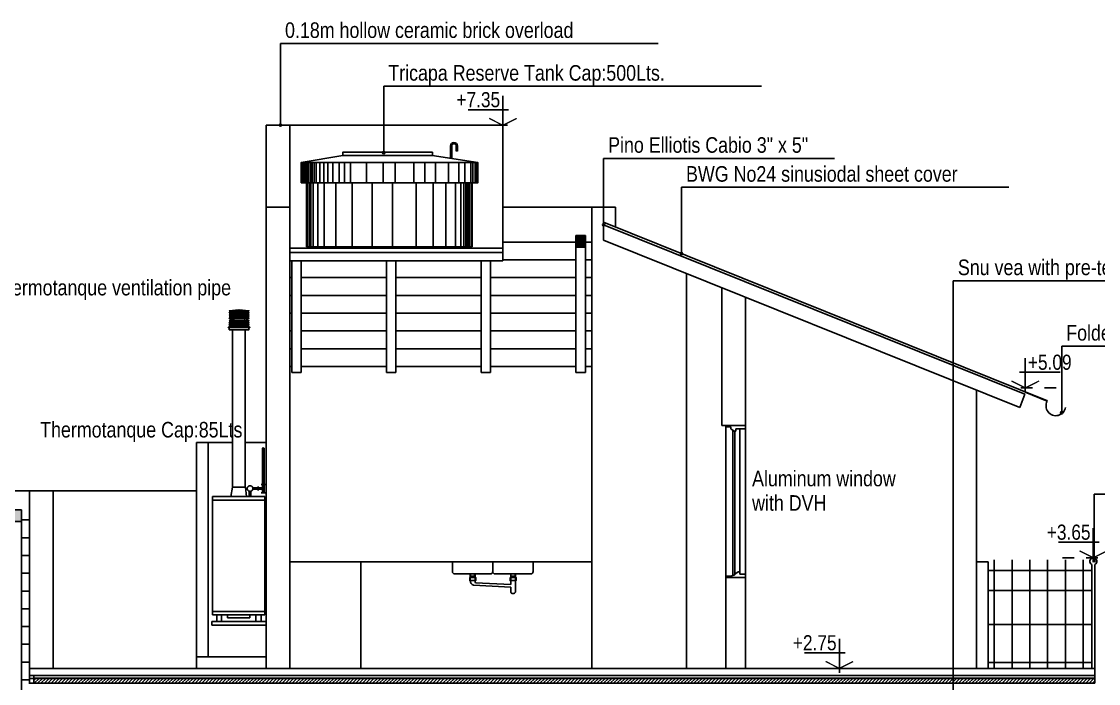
# Model space of a CAD drawing. Header units: millimetres. Extents: x 221 to 543, y -43 to 148.
# Drawn here: x 290.17 to 299.27, y 44.02 to 49.62 of the extents above; entities that cross this region are included whole.
import ezdxf

# ---------------------------------------------------------------- set-up
doc = ezdxf.new("R2010")
doc.units = ezdxf.units.MM
doc.linetypes.add('HIDDEN2', pattern=[4.7625, 3.175, -1.5875])
doc.linetypes.add('HIDDENX2', pattern=[19.05, 12.7, -6.35])
for name, color, linetype in [('10-COTA-PARC-Esc-75', 4, 'Continuous'), ('10-M-A-100', 3, 'Continuous'), ('10-NIVELES EN CORTE', 7, 'Continuous'), ('CALLESNOMBRE', 7, 'Continuous'), ('FINAS', 1, 'Continuous'), ('I-S distribución AC', 10, 'HIDDENX2')]:
    doc.layers.add(name, color=color, linetype=linetype)
doc.styles.add('NARROW', font='ARIALN.TTF')

# ---------------------------------------------------------------- blocks, each defined once
blk = doc.blocks.new('NIVEL-CORTE')
at = {"color": 8}
for p, q in [((0, 0.333), (0, -0.05)), ((-0.064, 0.176), (0.393, 0.176))]:
    blk.add_line(p, q, dxfattribs=at)
at = {"layer": '10-M-A-100', "color": 8, "linetype": 'HIDDEN2', "ltscale": 0.03}
blk.add_line((0.349, 0), (-0.064, 0), dxfattribs=at)
at = {"layer": '10-NIVELES EN CORTE', "const_width": 0.015}
for points in [[(0, 0), (-0.155, 0.078)], [(0, 0), (0.155, 0.078)]]:
    blk.add_lwpolyline(points, dxfattribs=at)
at = {"layer": '10-NIVELES EN CORTE', "style": 'NARROW'}
blk.add_attdef('NIVEL', (0.055, 0.204), '', height=0.17, dxfattribs=at)

msp = doc.modelspace()

# ---------------------------------------------------------------- hatches: boundary and pattern name
h = msp.add_hatch(color=256)
h.paths.add_polyline_path([(292.3692, 48.7364), (292.3604, 48.74), (292.3604, 48.7305, 0.306117)])
h.paths.add_polyline_path([(292.3604, 48.7494), (292.3604, 48.74), (292.3692, 48.7364, 0.095932), (292.3699, 48.74, 0.414214)])
h.paths.add_polyline_path([(292.3604, 48.7494, 0.414214), (292.3509, 48.74, 0.414214), (292.3604, 48.7305), (292.3604, 48.74)])
h = msp.add_hatch(color=256)
h.paths.add_polyline_path([(293.2416, 48.5035), (293.2328, 48.507), (293.2328, 48.4975, 0.306117)])
h.paths.add_polyline_path([(293.2328, 48.5165), (293.2328, 48.507), (293.2416, 48.5035, 0.095932), (293.2423, 48.507, 0.414214)])
h.paths.add_polyline_path([(293.2328, 48.5165, 0.414214), (293.2233, 48.507, 0.414214), (293.2328, 48.4975), (293.2328, 48.507)])
h = msp.add_hatch(color=256)
h.paths.add_polyline_path([(295.0984, 47.8946), (295.0896, 47.8981), (295.0896, 47.8886, 0.306117)])
h.paths.add_polyline_path([(295.0896, 47.9076), (295.0896, 47.8981), (295.0984, 47.8946, 0.095932), (295.0991, 47.8981, 0.414214)])
h.paths.add_polyline_path([(295.0896, 47.9076, 0.414214), (295.0801, 47.8981, 0.414214), (295.0896, 47.8886), (295.0896, 47.8981)])
msp.add_hatch(color=256).paths.add_polyline_path([(294.9357, 47.8089), (294.8557, 47.8089), (294.8557, 47.7089), (294.9357, 47.7089)])
h = msp.add_hatch(color=256)
h.paths.add_polyline_path([(295.7565, 47.6502), (295.7477, 47.6537), (295.7477, 47.6442, 0.306117)])
h.paths.add_polyline_path([(295.7477, 47.6632), (295.7477, 47.6537), (295.7565, 47.6502, 0.095932), (295.7572, 47.6537, 0.414214)])
h.paths.add_polyline_path([(295.7477, 47.6632, 0.414214), (295.7382, 47.6537, 0.414214), (295.7477, 47.6442), (295.7477, 47.6537)])
h = msp.add_hatch(color=256)
h.paths.add_polyline_path([(298.968, 46.3084), (298.9592, 46.3119), (298.9592, 46.3025, 0.306117)])
h.paths.add_polyline_path([(298.9592, 46.3214), (298.9592, 46.3119), (298.968, 46.3084, 0.095932), (298.9687, 46.3119, 0.414214)])
h.paths.add_polyline_path([(298.9592, 46.3214, 0.414214), (298.9497, 46.3119, 0.414214), (298.9592, 46.3025), (298.9592, 46.3119)])
h = msp.add_hatch(color=256)
h.paths.add_polyline_path([(280.5738, 45.4918), (280.5038, 45.4918), (280.5038, 45.3918), (280.5738, 45.3918)])
h.paths.add_polyline_path([(282.9738, 45.4918), (282.9038, 45.4918), (282.9038, 45.3918), (282.9738, 45.3918)])
h.paths.add_polyline_path([(283.7738, 45.4918), (283.7038, 45.4918), (283.7038, 45.3918), (283.7738, 45.3918)])
h.paths.add_polyline_path([(284.5738, 45.4918), (284.5038, 45.4918), (284.5038, 45.3918), (284.5738, 45.3918)])
h.paths.add_polyline_path([(285.3738, 45.4918), (285.3038, 45.4918), (285.3038, 45.3918), (285.3738, 45.3918)])
h.paths.add_polyline_path([(286.1738, 45.4918), (286.1038, 45.4918), (286.1038, 45.3918), (286.1738, 45.3918)])
h.paths.add_polyline_path([(286.9738, 45.4918), (286.9038, 45.4918), (286.9038, 45.3918), (286.9738, 45.3918)])
h.paths.add_polyline_path([(287.7738, 45.4918), (287.7038, 45.4918), (287.7038, 45.3918), (287.7738, 45.3918)])
h.paths.add_polyline_path([(288.5738, 45.4918), (288.5038, 45.4918), (288.5038, 45.3918), (288.5738, 45.3918)])
h.paths.add_polyline_path([(289.3738, 45.4918), (289.3038, 45.4918), (289.3038, 45.3918), (289.3738, 45.3918)])
h.paths.add_polyline_path([(290.1738, 45.4918), (290.1038, 45.4918), (290.1038, 45.3918), (290.1738, 45.3918)])
h = msp.add_hatch(color=256)
h.paths.add_polyline_path([(299.2423, 45.0571), (299.2335, 45.0607), (299.2335, 45.0512, 0.306117)])
h.paths.add_polyline_path([(299.2335, 45.0702), (299.2335, 45.0607), (299.2423, 45.0571, 0.095932), (299.243, 45.0607, 0.414214)])
h.paths.add_polyline_path([(299.2335, 45.0702, 0.414214), (299.224, 45.0607, 0.414214), (299.2335, 45.0512), (299.2335, 45.0607)])

# ---------------------------------------------------------------- linework, layer by layer
for p, q in [((292.3604, 48.74), (292.3604, 49.4296)), ((292.3604, 49.4296), (295.5521, 49.4296)), ((293.2328, 48.507), (293.2328, 49.0687)), ((293.2328, 49.0687), (296.4246, 49.0687)), ((292.2396, 48.7386), (292.4396, 48.7386)), ((292.2396, 48.7386), (292.2396, 48.0468)), ((292.4396, 48.0468), (292.4396, 48.7386)), ((295.0896, 47.8981), (295.0896, 48.4597)), ((295.0896, 48.4597), (297.0417, 48.4597)), ((295.7477, 47.6537), (295.7477, 48.2154)), ((295.7477, 48.2154), (298.5128, 48.2154)), ((294.8557, 47.8089), (294.8557, 46.6521)), ((294.8557, 47.8089), (294.9357, 47.8089)), ((294.9357, 47.8089), (294.9357, 46.6521)), ((292.4396, 47.7009), (294.2396, 47.7009)), ((294.8557, 47.7089), (294.9357, 47.7089)), ((292.4396, 47.6649), (294.2396, 47.6649)), ((292.4396, 47.5927), (294.2396, 47.5927)), ((292.4557, 47.5927), (292.4557, 46.6521)), ((292.5357, 47.5927), (292.5357, 46.6521)), ((293.2557, 47.5927), (293.2557, 46.6521)), ((293.3357, 47.5927), (293.3357, 46.6521)), ((294.0557, 47.5927), (294.0557, 46.6521)), ((294.1357, 47.5927), (294.1357, 46.6521)), ((298.044, 43.9513), (298.044, 47.4263)), ((298.044, 47.4263), (300.8091, 47.4263)), ((298.9592, 46.3119), (298.9592, 46.8736)), ((298.9592, 46.8736), (301.7243, 46.8736)), ((292.5357, 46.6521), (292.4557, 46.6521)), ((293.3357, 46.6521), (293.2557, 46.6521)), ((294.1357, 46.6521), (294.0557, 46.6521)), ((294.9357, 46.6521), (294.8557, 46.6521)), ((296.1214, 46.2021), (296.1214, 46.192)), ((296.1214, 46.192), (296.1639, 46.192)), ((296.1639, 46.1743), (296.1639, 46.192)), ((296.193, 46.1542), (296.1639, 46.1743)), ((296.1817, 44.9371), (296.1817, 46.162)), ((296.2058, 46.1542), (296.193, 46.1542)), ((296.2058, 46.1743), (296.2058, 46.1542)), ((296.2058, 46.1743), (296.2873, 46.1743)), ((296.2399, 44.9688), (296.2399, 46.1743)), ((296.2873, 46.2021), (296.2873, 46.1743)), ((291.6504, 46.0587), (291.6504, 44.1551)), ((291.7504, 46.0587), (291.6504, 46.0587)), ((291.7504, 46.0587), (291.7504, 44.2509)), ((292.2094, 46.0115, 0), (292.2094, 45.6345, 0)), ((291.7864, 45.6035, 0), (291.7864, 44.6035, 0)), ((291.7864, 45.6035, 0), (292.1413, 45.6035, 0)), ((292.2283, 45.6035, 0), (291.8735, 45.6035, 0)), ((292.2283, 45.6035, 0), (292.2283, 44.6035, 0)), ((299.2335, 45.0607), (299.2335, 45.6223)), ((299.2335, 45.6223), (302.4252, 45.6223)), ((290.1038, 45.4918), (290.1738, 45.4918)), ((290.1738, 45.4918), (290.1738, 43.8918)), ((291.7864, 45.5735, 0), (292.1413, 45.5735, 0)), ((292.2283, 45.5735, 0), (291.8735, 45.5735, 0)), ((290.1038, 45.3918), (290.1738, 45.3918)), ((299.2141, 44.1521), (299.2141, 45.029)), ((299.239, 44.1521), (299.239, 45.029)), ((296.1979, 44.9432), (296.1655, 44.931)), ((296.2271, 44.9688), (296.1979, 44.9487)), ((296.1979, 44.9487), (296.1979, 44.9432)), ((296.2399, 44.9688), (296.2271, 44.9688)), ((296.2399, 44.9487), (296.2399, 44.9688)), ((296.2399, 44.9487), (296.2873, 44.9487)), ((296.2873, 44.9209), (296.2873, 44.9487)), ((293.9899, 44.8538), (294.305, 44.8389)), ((294.0075, 44.8756), (294.305, 44.8615)), ((296.1214, 44.9209), (296.1214, 44.931)), ((296.1214, 44.931), (296.1655, 44.931)), ((294.305, 44.8389), (294.305, 44.7964)), ((291.7864, 44.6335, 0), (291.9749, 44.6335, 0)), ((291.7864, 44.6035, 0), (292.1413, 44.6035, 0)), ((291.8219, 44.6035, 0), (291.8219, 44.5485, 0)), ((291.8622, 44.6035, 0), (291.8622, 44.5485, 0)), ((292.0398, 44.6335, 0), (291.8735, 44.6335, 0)), ((292.2283, 44.6035, 0), (291.8735, 44.6035, 0)), ((291.913, 44.5782, 0), (292.0933, 44.5782, 0)), ((291.9134, 44.6035, 0), (291.9134, 44.5782, 0)), ((292.1013, 44.5782, 0), (291.9214, 44.5782, 0)), ((292.2283, 44.6335, 0), (292.0398, 44.6335, 0)), ((292.0479, 44.6335, 0), (292.2283, 44.6335, 0)), ((292.1013, 44.6035, 0), (292.1013, 44.5782, 0)), ((292.1526, 44.6035, 0), (292.1526, 44.5485, 0)), ((292.1986, 44.6035, 0), (292.1986, 44.5485, 0)), ((291.7809, 44.547), (292.2404, 44.547)), ((291.7809, 44.547), (291.7809, 44.517)), ((291.7809, 44.517), (292.2404, 44.517)), ((291.8219, 44.5485, 0), (291.8622, 44.5485, 0)), ((292.1986, 44.5485, 0), (292.1526, 44.5485, 0)), ((291.6504, 44.2509), (292.2404, 44.2509)), ((299.239, 44.1521), (290.2396, 44.1521)), ((290.2396, 44.0925), (290.2396, 44.1521)), ((299.239, 44.0262), (299.239, 44.1521)), ((290.2396, 44.0925), (290.2396, 44.0222))]:
    msp.add_line(p, q)
at = {"color": 252}
for p, q in [((292.4396, 48.7386), (294.2396, 48.7386)), ((294.2396, 48.7386), (294.2396, 47.5927)), ((292.5398, 48.4276), (292.5398, 48.2541)), ((292.5495, 48.4276), (292.5495, 48.2541)), ((292.5568, 48.4276), (292.5568, 48.2541)), ((292.5689, 48.4276), (292.5689, 48.2541)), ((292.5774, 48.4276), (292.5774, 48.2541)), ((292.5871, 48.4276), (292.5871, 48.2541)), ((292.598, 48.4276), (292.598, 48.2541)), ((292.615, 48.4276), (292.615, 48.2541)), ((292.6272, 48.4276), (292.6272, 48.2541)), ((292.6442, 48.4276), (292.6442, 48.2541)), ((292.6624, 48.4276), (292.6624, 48.2541)), ((292.6939, 48.4276), (292.6939, 48.2541)), ((292.7279, 48.4276), (292.7279, 48.2541)), ((292.7607, 48.4276), (292.7607, 48.2541)), ((292.8019, 48.4276), (292.8019, 48.2541)), ((292.8577, 48.4276), (292.8577, 48.2541)), ((292.9026, 48.4276), (292.9026, 48.2541)), ((292.9512, 48.4276), (292.9512, 48.2541)), ((293.0871, 48.4276), (293.0871, 48.2541)), ((293.2271, 48.4276), (293.2271, 48.2541)), ((293.3303, 48.4276), (293.3303, 48.2541)), ((293.4868, 48.4276), (293.4868, 48.2541)), ((293.5802, 48.4276), (293.5802, 48.2541)), ((293.6688, 48.4276), (293.6688, 48.2541)), ((293.7807, 48.4276), (293.7807, 48.2541)), ((293.8668, 48.4276), (293.8668, 48.2541)), ((293.9178, 48.4276), (293.9178, 48.2541)), ((293.9676, 48.4276), (293.9676, 48.2541)), ((293.9846, 48.4276), (293.9846, 48.2541)), ((294.0052, 48.4276), (294.0052, 48.2541)), ((294.0149, 48.4276), (294.0149, 48.2541)), ((294.0234, 48.4264), (294.0234, 48.2541)), ((292.5853, 48.2541), (292.5853, 47.7119)), ((292.6021, 48.2541), (292.6021, 47.7119)), ((292.6165, 48.2541), (292.6165, 47.7119)), ((292.6381, 48.2541), (292.6381, 47.7119)), ((292.6765, 48.2541), (292.6765, 47.7119)), ((292.7293, 48.2541), (292.7293, 47.7119)), ((292.8276, 48.2541), (292.8276, 47.7119)), ((292.9668, 48.2541), (292.9668, 47.7119)), ((293.1348, 48.2541), (293.1348, 47.7119)), ((293.3075, 48.2541), (293.3075, 47.7119)), ((293.5067, 48.2541), (293.5067, 47.7119)), ((293.6507, 48.2541), (293.6507, 47.7119)), ((293.7586, 48.2541), (293.7586, 47.7119)), ((293.8402, 48.2541), (293.8402, 47.7119)), ((293.8829, 48.2541), (293.8829, 47.7119)), ((293.9099, 48.2541), (293.9099, 47.7119)), ((293.9251, 48.2541), (293.9251, 47.7119)), ((293.9347, 48.2541), (293.9347, 47.7119)), ((293.941, 48.2541), (293.941, 47.7119)), ((293.9538, 48.2541), (293.9538, 47.7119)), ((293.971, 48.2541), (293.971, 47.7119)), ((296.1979, 46.1542), (296.1979, 44.9487)), ((290.1738, 45.4055), (290.2396, 45.4055)), ((290.1738, 45.2555), (290.2396, 45.2555)), ((290.1738, 45.1055), (290.2396, 45.1055)), ((290.1738, 44.9555), (290.2396, 44.9555)), ((290.1738, 44.8055), (290.2396, 44.8055)), ((290.1738, 44.6555), (290.2396, 44.6555)), ((290.1738, 44.5055), (290.2396, 44.5055)), ((290.1738, 44.3555), (290.2396, 44.3555)), ((290.1738, 44.2055), (290.2396, 44.2055)), ((290.1738, 44.0555), (290.2396, 44.0555))]:
    msp.add_line(p, q, dxfattribs=at)
at = {"color": 4}
for p, q in [((292.2396, 48.0468), (292.2396, 44.1521)), ((292.2396, 48.0468), (292.4396, 48.0468)), ((292.2396, 48.0468), (292.4396, 48.0468)), ((292.4396, 48.0468), (292.4396, 44.1521)), ((294.9896, 48.0468), (294.9896, 44.1521)), ((294.9896, 48.0468), (295.1896, 48.0468)), ((295.1896, 48.0468), (295.1896, 47.8794)), ((295.7896, 47.4871), (295.7896, 44.1521)), ((296.0873, 47.3673), (296.0873, 46.2021)), ((296.2873, 47.2868), (296.2873, 46.2021)), ((298.2396, 46.5012), (298.2396, 44.1521)), ((296.2873, 46.2021), (296.0873, 46.2021)), ((290.2396, 44.1521), (290.2396, 45.6521)), ((290.4396, 45.6521), (290.2396, 45.6521)), ((290.4396, 44.1521), (290.4396, 45.6521)), ((296.1214, 44.9209), (296.2873, 44.9209)), ((296.1214, 44.9209), (296.1214, 44.1521)), ((296.2873, 44.9209), (296.2873, 44.1521))]:
    msp.add_line(p, q, dxfattribs=at)
at = {"color": 253}
for p, q in [((294.9896, 48.0468), (294.2396, 48.0468)), ((291.9551, 46.0587), (291.7504, 46.0587)), ((292.2404, 46.0587), (292.0635, 46.0587)), ((290.2396, 45.6521), (282.2896, 45.6521)), ((298.3382, 45.0529), (298.2396, 45.0529)), ((298.3382, 45.0529), (298.3382, 44.1521)), ((298.3904, 44.1521), (298.3904, 45.0691)), ((298.5404, 44.1521), (298.5404, 45.0691)), ((298.6904, 44.1521), (298.6904, 45.0691)), ((298.8404, 44.1521), (298.8404, 45.0691)), ((298.9904, 44.1521), (298.9904, 45.0691)), ((299.1404, 44.1521), (299.1404, 45.0691))]:
    msp.add_line(p, q, dxfattribs=at)
at = {"color": 1}
msp.add_line((298.8396, 46.4107), (295.0896, 47.9197), dxfattribs=at)
at = {"color": 2}
for p, q in [((298.647, 46.4667), (295.0896, 47.8981)), ((295.0896, 47.8981), (295.0896, 47.7687)), ((298.605, 46.3542), (295.0896, 47.7687)), ((298.647, 46.4667), (298.605, 46.3542)), ((298.8374, 46.4099), (298.6522, 46.4837))]:
    msp.add_line(p, q, dxfattribs=at)
at = {"color": 251}
for p, q in [((294.8557, 47.7521), (294.2396, 47.7521)), ((294.9896, 47.7521), (294.9357, 47.7521)), ((294.8557, 47.6021), (294.2396, 47.6021)), ((294.9896, 47.6021), (294.9357, 47.6021)), ((292.4557, 47.4521), (292.4396, 47.4521)), ((293.2557, 47.4521), (292.5357, 47.4521)), ((294.0557, 47.4521), (293.3357, 47.4521)), ((294.8557, 47.4521), (294.1357, 47.4521)), ((294.9896, 47.4521), (294.9357, 47.4521)), ((292.4557, 47.3021), (292.4396, 47.3021)), ((293.2557, 47.3021), (292.5357, 47.3021)), ((294.0557, 47.3021), (293.3357, 47.3021)), ((294.8557, 47.3021), (294.1357, 47.3021)), ((294.9896, 47.3021), (294.9357, 47.3021)), ((292.4557, 47.1521), (292.4396, 47.1521)), ((293.2557, 47.1521), (292.5357, 47.1521)), ((294.0557, 47.1521), (293.3357, 47.1521)), ((294.8557, 47.1521), (294.1357, 47.1521)), ((294.9896, 47.1521), (294.9357, 47.1521)), ((292.4557, 47.0021), (292.4396, 47.0021)), ((293.2557, 47.0021), (292.5357, 47.0021)), ((294.0557, 47.0021), (293.3357, 47.0021)), ((294.8557, 47.0021), (294.1357, 47.0021)), ((294.9896, 47.0021), (294.9357, 47.0021)), ((292.4557, 46.8521), (292.4396, 46.8521)), ((293.2557, 46.8521), (292.5357, 46.8521)), ((294.0557, 46.8521), (293.3357, 46.8521)), ((294.8557, 46.8521), (294.1357, 46.8521)), ((294.9896, 46.8521), (294.9357, 46.8521)), ((292.4557, 46.7021), (292.4396, 46.7021)), ((293.2557, 46.7021), (292.5357, 46.7021)), ((294.0557, 46.7021), (293.3357, 46.7021)), ((294.8557, 46.7021), (294.1357, 46.7021)), ((294.9896, 46.7021), (294.9357, 46.7021)), ((290.4396, 45.6521), (291.6504, 45.6521)), ((298.3382, 44.9784), (299.2141, 44.9784)), ((298.3382, 44.8109), (299.2141, 44.8109)), ((298.3382, 44.5237), (299.2141, 44.5237)), ((298.3382, 44.2006), (299.2141, 44.2006))]:
    msp.add_line(p, q, dxfattribs=at)
at = {"color": 250}
for p, q in [((296.1214, 44.931), (296.1214, 46.192)), ((296.2873, 46.1743), (296.2873, 44.9487)), ((299.239, 44.0697), (290.2773, 44.0697))]:
    msp.add_line(p, q, dxfattribs=at)
at = {"color": 3}
for p, q in [((294.9896, 45.0521), (292.4396, 45.0521)), ((293.0396, 45.0521), (293.0396, 44.1521))]:
    msp.add_line(p, q, dxfattribs=at)
at = {"color": 0}
for p, q in [((293.8132, 45.0523), (293.8132, 44.9705)), ((293.8132, 45.0523), (294.1542, 45.0523)), ((294.1542, 45.0523), (294.1542, 44.9705)), ((294.1542, 45.0523), (294.4951, 45.0523)), ((294.1542, 45.0523), (294.1542, 44.9705)), ((294.4951, 45.0523), (294.4951, 44.9705)), ((293.8336, 44.95), (294.1337, 44.95)), ((293.9666, 44.9295), (293.9666, 44.95)), ((294.0007, 44.9295), (294.0007, 44.95)), ((294.1746, 44.95), (294.4747, 44.95)), ((294.3076, 44.9295), (294.3076, 44.95)), ((294.3417, 44.9295), (294.3417, 44.95)), ((294.345, 44.95), (294.345, 44.796)), ((293.9666, 44.9295), (294.0007, 44.9295)), ((294.3076, 44.9295), (294.3417, 44.9295))]:
    msp.add_line(p, q, dxfattribs=at)
at = {"ltscale": 0.06}
for p, q in [((290.2773, 44.0507, 0.0047), (290.2938, 44.0672, 0.0047)), ((290.281, 44.0262, 0.0047), (290.3221, 44.0672, 0.0047)), ((290.3093, 44.0262, 0.0047), (290.3504, 44.0672, 0.0047)), ((290.3376, 44.0262, 0.0047), (290.3787, 44.0672, 0.0047)), ((290.3659, 44.0262, 0.0047), (290.4069, 44.0672, 0.0047)), ((290.3942, 44.0262, 0.0047), (290.4352, 44.0672, 0.0047)), ((290.4225, 44.0262, 0.0047), (290.4635, 44.0672, 0.0047)), ((290.4508, 44.0262, 0.0047), (290.4918, 44.0672, 0.0047)), ((290.479, 44.0262, 0.0047), (290.5201, 44.0672, 0.0047)), ((290.5073, 44.0262, 0.0047), (290.5484, 44.0672, 0.0047)), ((290.5356, 44.0262, 0.0047), (290.5766, 44.0672, 0.0047)), ((290.5639, 44.0262, 0.0047), (290.6049, 44.0672, 0.0047)), ((290.5922, 44.0262, 0.0047), (290.6332, 44.0672, 0.0047)), ((290.6205, 44.0262, 0.0047), (290.6615, 44.0672, 0.0047)), ((290.6487, 44.0262, 0.0047), (290.6898, 44.0672, 0.0047)), ((290.677, 44.0262, 0.0047), (290.7181, 44.0672, 0.0047)), ((290.7053, 44.0262, 0.0047), (290.7463, 44.0672, 0.0047)), ((290.7336, 44.0262, 0.0047), (290.7746, 44.0672, 0.0047)), ((290.7619, 44.0262, 0.0047), (290.8029, 44.0672, 0.0047)), ((290.7902, 44.0262, 0.0047), (290.8312, 44.0672, 0.0047)), ((290.8184, 44.0262, 0.0047), (290.8595, 44.0672, 0.0047)), ((290.8467, 44.0262, 0.0047), (290.8878, 44.0672, 0.0047)), ((290.875, 44.0262, 0.0047), (290.9161, 44.0672, 0.0047)), ((290.9033, 44.0262, 0.0047), (290.9443, 44.0672, 0.0047)), ((290.9316, 44.0262, 0.0047), (290.9726, 44.0672, 0.0047)), ((290.9599, 44.0262, 0.0047), (291.0009, 44.0672, 0.0047)), ((290.9882, 44.0262, 0.0047), (291.0292, 44.0672, 0.0047)), ((291.0164, 44.0262, 0.0047), (291.0575, 44.0672, 0.0047)), ((291.0447, 44.0262, 0.0047), (291.0858, 44.0672, 0.0047)), ((291.073, 44.0262, 0.0047), (291.114, 44.0672, 0.0047)), ((291.1013, 44.0262, 0.0047), (291.1423, 44.0672, 0.0047)), ((291.1296, 44.0262, 0.0047), (291.1706, 44.0672, 0.0047)), ((291.1579, 44.0262, 0.0047), (291.1989, 44.0672, 0.0047)), ((291.1861, 44.0262, 0.0047), (291.2272, 44.0672, 0.0047)), ((291.2144, 44.0262, 0.0047), (291.2555, 44.0672, 0.0047)), ((291.2427, 44.0262, 0.0047), (291.2837, 44.0672, 0.0047)), ((291.271, 44.0262, 0.0047), (291.312, 44.0672, 0.0047)), ((291.2993, 44.0262, 0.0047), (291.3403, 44.0672, 0.0047)), ((291.3276, 44.0262, 0.0047), (291.3686, 44.0672, 0.0047)), ((291.3559, 44.0262, 0.0047), (291.3969, 44.0672, 0.0047)), ((291.3841, 44.0262, 0.0047), (291.4252, 44.0672, 0.0047)), ((291.4124, 44.0262, 0.0047), (291.4535, 44.0672, 0.0047)), ((291.4407, 44.0262, 0.0047), (291.4817, 44.0672, 0.0047)), ((291.469, 44.0262, 0.0047), (291.51, 44.0672, 0.0047)), ((291.4973, 44.0262, 0.0047), (291.5383, 44.0672, 0.0047)), ((291.5256, 44.0262, 0.0047), (291.5666, 44.0672, 0.0047)), ((291.5538, 44.0262, 0.0047), (291.5949, 44.0672, 0.0047)), ((291.5821, 44.0262, 0.0047), (291.6232, 44.0672, 0.0047)), ((291.6104, 44.0262, 0.0047), (291.6514, 44.0672, 0.0047)), ((291.6387, 44.0262, 0.0047), (291.6797, 44.0672, 0.0047)), ((291.667, 44.0262, 0.0047), (291.708, 44.0672, 0.0047)), ((291.6953, 44.0262, 0.0047), (291.7363, 44.0672, 0.0047)), ((291.7235, 44.0262, 0.0047), (291.7646, 44.0672, 0.0047)), ((291.7518, 44.0262, 0.0047), (291.7929, 44.0672, 0.0047)), ((291.7801, 44.0262, 0.0047), (291.8211, 44.0672, 0.0047)), ((291.8084, 44.0262, 0.0047), (291.8494, 44.0672, 0.0047)), ((291.8367, 44.0262, 0.0047), (291.8777, 44.0672, 0.0047)), ((291.865, 44.0262, 0.0047), (291.906, 44.0672, 0.0047)), ((291.8933, 44.0262, 0.0047), (291.9343, 44.0672, 0.0047)), ((291.9215, 44.0262, 0.0047), (291.9626, 44.0672, 0.0047)), ((291.9498, 44.0262, 0.0047), (291.9909, 44.0672, 0.0047)), ((291.9781, 44.0262, 0.0047), (292.0191, 44.0672, 0.0047)), ((292.0064, 44.0262, 0.0047), (292.0474, 44.0672, 0.0047)), ((292.0347, 44.0262, 0.0047), (292.0757, 44.0672, 0.0047)), ((292.063, 44.0262, 0.0047), (292.104, 44.0672, 0.0047)), ((292.0912, 44.0262, 0.0047), (292.1323, 44.0672, 0.0047)), ((292.1195, 44.0262, 0.0047), (292.1606, 44.0672, 0.0047)), ((292.1478, 44.0262, 0.0047), (292.1888, 44.0672, 0.0047)), ((292.1761, 44.0262, 0.0047), (292.2171, 44.0672, 0.0047)), ((292.2044, 44.0262, 0.0047), (292.2454, 44.0672, 0.0047)), ((292.2327, 44.0262, 0.0047), (292.2737, 44.0672, 0.0047)), ((292.2609, 44.0262, 0.0047), (292.302, 44.0672, 0.0047)), ((292.2892, 44.0262, 0.0047), (292.3303, 44.0672, 0.0047)), ((292.3175, 44.0262, 0.0047), (292.3586, 44.0672, 0.0047)), ((292.3458, 44.0262, 0.0047), (292.3868, 44.0672, 0.0047)), ((292.3741, 44.0262, 0.0047), (292.4151, 44.0672, 0.0047)), ((292.4024, 44.0262, 0.0047), (292.4434, 44.0672, 0.0047)), ((292.4307, 44.0262, 0.0047), (292.4717, 44.0672, 0.0047)), ((292.4589, 44.0262, 0.0047), (292.5, 44.0672, 0.0047)), ((292.4872, 44.0262, 0.0047), (292.5283, 44.0672, 0.0047)), ((292.5155, 44.0262, 0.0047), (292.5565, 44.0672, 0.0047)), ((292.5438, 44.0262, 0.0047), (292.5848, 44.0672, 0.0047)), ((292.5721, 44.0262, 0.0047), (292.6131, 44.0672, 0.0047)), ((292.6004, 44.0262, 0.0047), (292.6414, 44.0672, 0.0047)), ((292.6286, 44.0262, 0.0047), (292.6697, 44.0672, 0.0047)), ((292.6569, 44.0262, 0.0047), (292.698, 44.0672, 0.0047)), ((292.6852, 44.0262, 0.0047), (292.7262, 44.0672, 0.0047)), ((292.7135, 44.0262, 0.0047), (292.7545, 44.0672, 0.0047)), ((292.7418, 44.0262, 0.0047), (292.7828, 44.0672, 0.0047)), ((292.7701, 44.0262, 0.0047), (292.8111, 44.0672, 0.0047)), ((292.7983, 44.0262, 0.0047), (292.8394, 44.0672, 0.0047)), ((292.8266, 44.0262, 0.0047), (292.8677, 44.0672, 0.0047)), ((292.8549, 44.0262, 0.0047), (292.896, 44.0672, 0.0047)), ((292.8832, 44.0262, 0.0047), (292.9242, 44.0672, 0.0047)), ((292.9115, 44.0262, 0.0047), (292.9525, 44.0672, 0.0047)), ((292.9398, 44.0262, 0.0047), (292.9808, 44.0672, 0.0047)), ((292.9681, 44.0262, 0.0047), (293.0091, 44.0672, 0.0047)), ((292.9963, 44.0262, 0.0047), (293.0374, 44.0672, 0.0047)), ((293.0246, 44.0262, 0.0047), (293.0657, 44.0672, 0.0047)), ((293.0529, 44.0262, 0.0047), (293.0939, 44.0672, 0.0047)), ((293.0812, 44.0262, 0.0047), (293.1222, 44.0672, 0.0047)), ((293.1095, 44.0262, 0.0047), (293.1505, 44.0672, 0.0047)), ((293.1378, 44.0262, 0.0047), (293.1788, 44.0672, 0.0047)), ((293.166, 44.0262, 0.0047), (293.2071, 44.0672, 0.0047)), ((293.1943, 44.0262, 0.0047), (293.2354, 44.0672, 0.0047)), ((293.2226, 44.0262, 0.0047), (293.2636, 44.0672, 0.0047)), ((293.2509, 44.0262, 0.0047), (293.2919, 44.0672, 0.0047)), ((293.2792, 44.0262, 0.0047), (293.3202, 44.0672, 0.0047)), ((293.3075, 44.0262, 0.0047), (293.3485, 44.0672, 0.0047)), ((293.3357, 44.0262, 0.0047), (293.3768, 44.0672, 0.0047)), ((293.364, 44.0262, 0.0047), (293.4051, 44.0672, 0.0047)), ((293.3923, 44.0262, 0.0047), (293.4334, 44.0672, 0.0047)), ((293.4206, 44.0262, 0.0047), (293.4616, 44.0672, 0.0047)), ((293.4489, 44.0262, 0.0047), (293.4899, 44.0672, 0.0047)), ((293.4772, 44.0262, 0.0047), (293.5182, 44.0672, 0.0047)), ((293.5055, 44.0262, 0.0047), (293.5465, 44.0672, 0.0047)), ((293.5337, 44.0262, 0.0047), (293.5748, 44.0672, 0.0047)), ((293.562, 44.0262, 0.0047), (293.6031, 44.0672, 0.0047)), ((293.5903, 44.0262, 0.0047), (293.6313, 44.0672, 0.0047)), ((293.6186, 44.0262, 0.0047), (293.6596, 44.0672, 0.0047)), ((293.6469, 44.0262, 0.0047), (293.6879, 44.0672, 0.0047)), ((293.6752, 44.0262, 0.0047), (293.7162, 44.0672, 0.0047)), ((293.7034, 44.0262, 0.0047), (293.7445, 44.0672, 0.0047)), ((293.7317, 44.0262, 0.0047), (293.7728, 44.0672, 0.0047)), ((293.76, 44.0262, 0.0047), (293.801, 44.0672, 0.0047)), ((293.7883, 44.0262, 0.0047), (293.8293, 44.0672, 0.0047)), ((293.8166, 44.0262, 0.0047), (293.8576, 44.0672, 0.0047)), ((293.8449, 44.0262, 0.0047), (293.8859, 44.0672, 0.0047)), ((293.8732, 44.0262, 0.0047), (293.9142, 44.0672, 0.0047)), ((293.9014, 44.0262, 0.0047), (293.9425, 44.0672, 0.0047)), ((293.9297, 44.0262, 0.0047), (293.9708, 44.0672, 0.0047)), ((293.958, 44.0262, 0.0047), (293.999, 44.0672, 0.0047)), ((293.9863, 44.0262, 0.0047), (294.0273, 44.0672, 0.0047)), ((294.0146, 44.0262, 0.0047), (294.0556, 44.0672, 0.0047)), ((294.0429, 44.0262, 0.0047), (294.0839, 44.0672, 0.0047)), ((294.0711, 44.0262, 0.0047), (294.1122, 44.0672, 0.0047)), ((294.0994, 44.0262, 0.0047), (294.1405, 44.0672, 0.0047)), ((294.1277, 44.0262, 0.0047), (294.1687, 44.0672, 0.0047)), ((294.156, 44.0262, 0.0047), (294.197, 44.0672, 0.0047)), ((294.1843, 44.0262, 0.0047), (294.2253, 44.0672, 0.0047)), ((294.2126, 44.0262, 0.0047), (294.2536, 44.0672, 0.0047)), ((294.2408, 44.0262, 0.0047), (294.2819, 44.0672, 0.0047)), ((294.2691, 44.0262, 0.0047), (294.3102, 44.0672, 0.0047)), ((294.2974, 44.0262, 0.0047), (294.3384, 44.0672, 0.0047)), ((294.3257, 44.0262, 0.0047), (294.3667, 44.0672, 0.0047)), ((294.354, 44.0262, 0.0047), (294.395, 44.0672, 0.0047)), ((294.3823, 44.0262, 0.0047), (294.4233, 44.0672, 0.0047)), ((294.4106, 44.0262, 0.0047), (294.4516, 44.0672, 0.0047)), ((294.4388, 44.0262, 0.0047), (294.4799, 44.0672, 0.0047)), ((294.4671, 44.0262, 0.0047), (294.5082, 44.0672, 0.0047)), ((294.4954, 44.0262, 0.0047), (294.5364, 44.0672, 0.0047)), ((294.5237, 44.0262, 0.0047), (294.5647, 44.0672, 0.0047)), ((294.552, 44.0262, 0.0047), (294.593, 44.0672, 0.0047)), ((294.5803, 44.0262, 0.0047), (294.6213, 44.0672, 0.0047)), ((294.6085, 44.0262, 0.0047), (294.6496, 44.0672, 0.0047)), ((294.6368, 44.0262, 0.0047), (294.6779, 44.0672, 0.0047)), ((294.6651, 44.0262, 0.0047), (294.7061, 44.0672, 0.0047)), ((294.6934, 44.0262, 0.0047), (294.7344, 44.0672, 0.0047)), ((294.7217, 44.0262, 0.0047), (294.7627, 44.0672, 0.0047)), ((294.75, 44.0262, 0.0047), (294.791, 44.0672, 0.0047)), ((294.7782, 44.0262, 0.0047), (294.8193, 44.0672, 0.0047)), ((294.8065, 44.0262, 0.0047), (294.8476, 44.0672, 0.0047)), ((294.8348, 44.0262, 0.0047), (294.8759, 44.0672, 0.0047)), ((294.8631, 44.0262, 0.0047), (294.9041, 44.0672, 0.0047)), ((294.8914, 44.0262, 0.0047), (294.9324, 44.0672, 0.0047)), ((294.9197, 44.0262, 0.0047), (294.9607, 44.0672, 0.0047)), ((294.948, 44.0262, 0.0047), (294.989, 44.0672, 0.0047)), ((294.9762, 44.0262, 0.0047), (295.0173, 44.0672, 0.0047)), ((295.0045, 44.0262, 0.0047), (295.0456, 44.0672, 0.0047)), ((295.0328, 44.0262, 0.0047), (295.0738, 44.0672, 0.0047)), ((295.0611, 44.0262, 0.0047), (295.1021, 44.0672, 0.0047)), ((295.0894, 44.0262, 0.0047), (295.1304, 44.0672, 0.0047)), ((295.1177, 44.0262, 0.0047), (295.1587, 44.0672, 0.0047)), ((295.1459, 44.0262, 0.0047), (295.187, 44.0672, 0.0047)), ((295.1742, 44.0262, 0.0047), (295.2153, 44.0672, 0.0047)), ((295.2025, 44.0262, 0.0047), (295.2435, 44.0672, 0.0047)), ((295.2308, 44.0262, 0.0047), (295.2718, 44.0672, 0.0047)), ((295.2591, 44.0262, 0.0047), (295.3001, 44.0672, 0.0047)), ((295.2874, 44.0262, 0.0047), (295.3284, 44.0672, 0.0047)), ((295.3156, 44.0262, 0.0047), (295.3567, 44.0672, 0.0047)), ((295.3439, 44.0262, 0.0047), (295.385, 44.0672, 0.0047)), ((295.3722, 44.0262, 0.0047), (295.4133, 44.0672, 0.0047)), ((295.4005, 44.0262, 0.0047), (295.4415, 44.0672, 0.0047)), ((295.4288, 44.0262, 0.0047), (295.4698, 44.0672, 0.0047)), ((295.4571, 44.0262, 0.0047), (295.4981, 44.0672, 0.0047)), ((295.4854, 44.0262, 0.0047), (295.5264, 44.0672, 0.0047)), ((295.5136, 44.0262, 0.0047), (295.5547, 44.0672, 0.0047)), ((295.5419, 44.0262, 0.0047), (295.583, 44.0672, 0.0047)), ((295.5702, 44.0262, 0.0047), (295.6112, 44.0672, 0.0047)), ((295.5985, 44.0262, 0.0047), (295.6395, 44.0672, 0.0047)), ((295.6268, 44.0262, 0.0047), (295.6678, 44.0672, 0.0047)), ((295.6551, 44.0262, 0.0047), (295.6961, 44.0672, 0.0047)), ((295.6833, 44.0262, 0.0047), (295.7244, 44.0672, 0.0047)), ((295.7116, 44.0262, 0.0047), (295.7527, 44.0672, 0.0047)), ((295.7399, 44.0262, 0.0047), (295.7809, 44.0672, 0.0047)), ((295.7682, 44.0262, 0.0047), (295.8092, 44.0672, 0.0047)), ((295.7965, 44.0262, 0.0047), (295.8375, 44.0672, 0.0047)), ((295.8248, 44.0262, 0.0047), (295.8658, 44.0672, 0.0047)), ((295.853, 44.0262, 0.0047), (295.8941, 44.0672, 0.0047)), ((295.8813, 44.0262, 0.0047), (295.9224, 44.0672, 0.0047)), ((295.9096, 44.0262, 0.0047), (295.9507, 44.0672, 0.0047)), ((295.9379, 44.0262, 0.0047), (295.9789, 44.0672, 0.0047)), ((295.9662, 44.0262, 0.0047), (296.0072, 44.0672, 0.0047)), ((295.9945, 44.0262, 0.0047), (296.0355, 44.0672, 0.0047)), ((296.0228, 44.0262, 0.0047), (296.0638, 44.0672, 0.0047)), ((296.051, 44.0262, 0.0047), (296.0921, 44.0672, 0.0047)), ((296.0793, 44.0262, 0.0047), (296.1204, 44.0672, 0.0047)), ((296.1076, 44.0262, 0.0047), (296.1486, 44.0672, 0.0047)), ((296.1359, 44.0262, 0.0047), (296.1769, 44.0672, 0.0047)), ((296.1642, 44.0262, 0.0047), (296.2052, 44.0672, 0.0047)), ((296.1925, 44.0262, 0.0047), (296.2335, 44.0672, 0.0047)), ((296.2207, 44.0262, 0.0047), (296.2618, 44.0672, 0.0047)), ((296.249, 44.0262, 0.0047), (296.2901, 44.0672, 0.0047)), ((296.2773, 44.0262, 0.0047), (296.3183, 44.0672, 0.0047)), ((296.3056, 44.0262, 0.0047), (296.3466, 44.0672, 0.0047)), ((296.3339, 44.0262, 0.0047), (296.3749, 44.0672, 0.0047)), ((296.3622, 44.0262, 0.0047), (296.4032, 44.0672, 0.0047)), ((296.3905, 44.0262, 0.0047), (296.4315, 44.0672, 0.0047)), ((296.4187, 44.0262, 0.0047), (296.4598, 44.0672, 0.0047)), ((296.447, 44.0262, 0.0047), (296.4881, 44.0672, 0.0047)), ((296.4753, 44.0262, 0.0047), (296.5163, 44.0672, 0.0047)), ((296.5036, 44.0262, 0.0047), (296.5446, 44.0672, 0.0047)), ((296.5319, 44.0262, 0.0047), (296.5729, 44.0672, 0.0047)), ((296.5602, 44.0262, 0.0047), (296.6012, 44.0672, 0.0047)), ((296.5884, 44.0262, 0.0047), (296.6295, 44.0672, 0.0047)), ((296.6167, 44.0262, 0.0047), (296.6578, 44.0672, 0.0047)), ((296.645, 44.0262, 0.0047), (296.686, 44.0672, 0.0047)), ((296.6733, 44.0262, 0.0047), (296.7143, 44.0672, 0.0047)), ((296.7016, 44.0262, 0.0047), (296.7426, 44.0672, 0.0047)), ((296.7299, 44.0262, 0.0047), (296.7709, 44.0672, 0.0047)), ((296.7581, 44.0262, 0.0047), (296.7992, 44.0672, 0.0047)), ((296.7864, 44.0262, 0.0047), (296.8275, 44.0672, 0.0047)), ((296.8147, 44.0262, 0.0047), (296.8557, 44.0672, 0.0047)), ((296.843, 44.0262, 0.0047), (296.884, 44.0672, 0.0047)), ((296.8713, 44.0262, 0.0047), (296.9123, 44.0672, 0.0047)), ((296.8996, 44.0262, 0.0047), (296.9406, 44.0672, 0.0047)), ((296.9279, 44.0262, 0.0047), (296.9689, 44.0672, 0.0047)), ((296.9561, 44.0262, 0.0047), (296.9972, 44.0672, 0.0047)), ((296.9844, 44.0262, 0.0047), (297.0255, 44.0672, 0.0047)), ((297.0127, 44.0262, 0.0047), (297.0537, 44.0672, 0.0047)), ((297.041, 44.0262, 0.0047), (297.082, 44.0672, 0.0047)), ((297.0693, 44.0262, 0.0047), (297.1103, 44.0672, 0.0047)), ((297.0976, 44.0262, 0.0047), (297.1386, 44.0672, 0.0047)), ((297.1258, 44.0262, 0.0047), (297.1669, 44.0672, 0.0047)), ((297.1541, 44.0262, 0.0047), (297.1952, 44.0672, 0.0047)), ((297.1824, 44.0262, 0.0047), (297.2234, 44.0672, 0.0047)), ((297.2107, 44.0262, 0.0047), (297.2517, 44.0672, 0.0047)), ((297.239, 44.0262, 0.0047), (297.28, 44.0672, 0.0047)), ((297.2673, 44.0262, 0.0047), (297.3083, 44.0672, 0.0047)), ((297.2955, 44.0262, 0.0047), (297.3366, 44.0672, 0.0047)), ((297.3238, 44.0262, 0.0047), (297.3649, 44.0672, 0.0047)), ((297.3521, 44.0262, 0.0047), (297.3932, 44.0672, 0.0047)), ((297.3804, 44.0262, 0.0047), (297.4214, 44.0672, 0.0047)), ((297.4087, 44.0262, 0.0047), (297.4497, 44.0672, 0.0047)), ((297.437, 44.0262, 0.0047), (297.478, 44.0672, 0.0047)), ((297.4653, 44.0262, 0.0047), (297.5063, 44.0672, 0.0047)), ((297.4935, 44.0262, 0.0047), (297.5346, 44.0672, 0.0047)), ((297.5218, 44.0262, 0.0047), (297.5629, 44.0672, 0.0047)), ((297.5501, 44.0262, 0.0047), (297.5911, 44.0672, 0.0047)), ((297.5784, 44.0262, 0.0047), (297.6194, 44.0672, 0.0047)), ((297.6067, 44.0262, 0.0047), (297.6477, 44.0672, 0.0047)), ((297.635, 44.0262, 0.0047), (297.676, 44.0672, 0.0047)), ((297.6632, 44.0262, 0.0047), (297.7043, 44.0672, 0.0047)), ((297.6915, 44.0262, 0.0047), (297.7326, 44.0672, 0.0047)), ((297.7198, 44.0262, 0.0047), (297.7608, 44.0672, 0.0047)), ((297.7481, 44.0262, 0.0047), (297.7891, 44.0672, 0.0047)), ((297.7764, 44.0262, 0.0047), (297.8174, 44.0672, 0.0047)), ((297.8047, 44.0262, 0.0047), (297.8457, 44.0672, 0.0047)), ((297.8329, 44.0262, 0.0047), (297.874, 44.0672, 0.0047)), ((297.8612, 44.0262, 0.0047), (297.9023, 44.0672, 0.0047)), ((297.8895, 44.0262, 0.0047), (297.9306, 44.0672, 0.0047)), ((297.9178, 44.0262, 0.0047), (297.9588, 44.0672, 0.0047)), ((297.9461, 44.0262, 0.0047), (297.9871, 44.0672, 0.0047)), ((297.9744, 44.0262, 0.0047), (298.0154, 44.0672, 0.0047)), ((298.0027, 44.0262, 0.0047), (298.0437, 44.0672, 0.0047)), ((298.0309, 44.0262, 0.0047), (298.072, 44.0672, 0.0047)), ((298.0592, 44.0262, 0.0047), (298.1003, 44.0672, 0.0047)), ((298.0875, 44.0262, 0.0047), (298.1285, 44.0672, 0.0047)), ((298.1158, 44.0262, 0.0047), (298.1568, 44.0672, 0.0047)), ((298.1441, 44.0262, 0.0047), (298.1851, 44.0672, 0.0047)), ((298.1724, 44.0262, 0.0047), (298.2134, 44.0672, 0.0047)), ((298.2006, 44.0262, 0.0047), (298.2417, 44.0672, 0.0047)), ((298.2289, 44.0262, 0.0047), (298.27, 44.0672, 0.0047)), ((298.2572, 44.0262, 0.0047), (298.2982, 44.0672, 0.0047)), ((298.2855, 44.0262, 0.0047), (298.3265, 44.0672, 0.0047)), ((298.3138, 44.0262, 0.0047), (298.3548, 44.0672, 0.0047)), ((298.3421, 44.0262, 0.0047), (298.3831, 44.0672, 0.0047)), ((298.3703, 44.0262, 0.0047), (298.4114, 44.0672, 0.0047)), ((298.3986, 44.0262, 0.0047), (298.4397, 44.0672, 0.0047)), ((298.4269, 44.0262, 0.0047), (298.468, 44.0672, 0.0047)), ((298.4552, 44.0262, 0.0047), (298.4962, 44.0672, 0.0047)), ((298.4835, 44.0262, 0.0047), (298.5245, 44.0672, 0.0047)), ((298.5118, 44.0262, 0.0047), (298.5528, 44.0672, 0.0047)), ((298.5401, 44.0262, 0.0047), (298.5811, 44.0672, 0.0047)), ((298.5683, 44.0262, 0.0047), (298.6094, 44.0672, 0.0047)), ((298.5966, 44.0262, 0.0047), (298.6377, 44.0672, 0.0047)), ((298.6249, 44.0262, 0.0047), (298.6659, 44.0672, 0.0047)), ((298.6532, 44.0262, 0.0047), (298.6942, 44.0672, 0.0047)), ((298.6815, 44.0262, 0.0047), (298.7225, 44.0672, 0.0047)), ((298.7098, 44.0262, 0.0047), (298.7508, 44.0672, 0.0047)), ((298.738, 44.0262, 0.0047), (298.7791, 44.0672, 0.0047)), ((298.7663, 44.0262, 0.0047), (298.8074, 44.0672, 0.0047)), ((298.7946, 44.0262, 0.0047), (298.8356, 44.0672, 0.0047)), ((298.8229, 44.0262, 0.0047), (298.8639, 44.0672, 0.0047)), ((298.8512, 44.0262, 0.0047), (298.8922, 44.0672, 0.0047)), ((298.8795, 44.0262, 0.0047), (298.9205, 44.0672, 0.0047)), ((298.9078, 44.0262, 0.0047), (298.9488, 44.0672, 0.0047)), ((298.936, 44.0262, 0.0047), (298.9771, 44.0672, 0.0047)), ((298.9643, 44.0262, 0.0047), (299.0054, 44.0672, 0.0047)), ((298.9926, 44.0262, 0.0047), (299.0336, 44.0672, 0.0047)), ((299.0209, 44.0262, 0.0047), (299.0619, 44.0672, 0.0047)), ((299.0492, 44.0262, 0.0047), (299.0902, 44.0672, 0.0047)), ((299.0775, 44.0262, 0.0047), (299.1185, 44.0672, 0.0047)), ((299.1057, 44.0262, 0.0047), (299.1468, 44.0672, 0.0047)), ((299.134, 44.0262, 0.0047), (299.1751, 44.0672, 0.0047)), ((299.1623, 44.0262, 0.0047), (299.2033, 44.0672, 0.0047)), ((299.1906, 44.0262, 0.0047), (299.2316, 44.0672, 0.0047)), ((299.2189, 44.0262, 0.0047), (299.239, 44.0463, 0.0047))]:
    msp.add_line(p, q, dxfattribs=at)
at = {"color": 0}
for points in [[(293.964, 44.8931), (293.964, 44.95)], [(294.004, 44.95), (294.004, 44.8932)], [(294.305, 44.8615), (294.305, 44.95)]]:
    msp.add_lwpolyline(points, dxfattribs=at)
for points in [[(293.959, 44.9207), (294.0096, 44.9209), (294.0096, 44.8932), (293.959, 44.8931)], [(294.3, 44.9207), (294.3506, 44.9209), (294.3506, 44.8932), (294.3, 44.8931)]]:
    msp.add_lwpolyline(points, close=True, dxfattribs=at)
for centre in [(292.3604, 48.74), (293.2328, 48.507), (295.0896, 47.8981), (295.7477, 47.6537), (298.9592, 46.3119), (299.2335, 45.0607)]:
    msp.add_circle(centre, 0.00949)
at = {"color": 2}
msp.add_arc((298.91, 46.3694), 0.0832, 150.82705, 350.33234, dxfattribs=at)
for centre, radius, start, end in [((299.2266, 45.0561), 0.0298, 294.72767, 245.27233), ((294.0051, 44.892), 0.0411, 178.48077, 248.24602), ((294.0451, 44.8921), 0.0411, 178.48077, 203.63245), ((294.3251, 44.8066), 0.0225, 206.75707, 331.93153)]:
    msp.add_arc(centre, radius, start, end)
at = {"color": 0}
for centre, start, end in [((293.8336, 44.9705), 180, 270), ((294.1337, 44.9705), 270, 0), ((294.1746, 44.9705), 180, 270), ((294.4747, 44.9705), 270, 0)]:
    msp.add_arc(centre, 0.0205, start, end, dxfattribs=at)
at = {"layer": '10-COTA-PARC-Esc-75', "color": 0}
msp.add_line((290.2396, 44.0925), (299.239, 44.0925), dxfattribs=at)
at = {"layer": '10-COTA-PARC-Esc-75', "color": 250}
for p, q in [((299.239, 44.0672), (290.2396, 44.0672)), ((290.2773, 44.0925), (290.2773, 44.0697)), ((290.2773, 44.0672), (290.2773, 44.0262)), ((290.2396, 44.0262), (299.239, 44.0262))]:
    msp.add_line(p, q, dxfattribs=at)
at = {"layer": 'CALLESNOMBRE', "color": 252}
for p, q in [((291.9278, 47.1731, 0), (292.0102, 47.179, 0)), ((292.0944, 47.1731, 0), (292.012, 47.179, 0)), ((291.9551, 46.9437, 0), (291.9551, 47.0117, 0)), ((291.9551, 45.6835, 0), (291.9551, 46.9437, 0)), ((292.0635, 47.0117, 0), (292.0635, 46.9643, 0)), ((292.0635, 46.9643, 0), (292.0635, 45.6835, 0)), ((291.9551, 45.6835, 0), (291.9418, 45.6035, 0)), ((291.9551, 45.6835, 0), (292.0639, 45.6835, 0)), ((292.0639, 45.6835, 0), (292.0729, 45.6035, 0))]:
    msp.add_line(p, q, dxfattribs=at)
at = {"layer": 'CALLESNOMBRE', "color": 252, "elevation": 0}
for points in [[(291.9278, 47.1731), (292.0944, 47.1731), (292.0944, 47.172), (291.9278, 47.172)], [(291.9278, 47.1597), (292.0944, 47.1597), (292.0944, 47.1587), (291.9278, 47.1587)], [(291.9278, 47.1464), (292.0944, 47.1464), (292.0944, 47.1453), (291.9278, 47.1453)], [(291.9278, 47.133), (292.0944, 47.133), (292.0944, 47.132), (291.9278, 47.132)], [(291.9421, 47.172), (291.9468, 47.172), (291.9473, 47.0344), (291.9425, 47.0344)], [(292.08, 47.172), (292.0753, 47.172), (292.0757, 47.0344), (292.0804, 47.0344)], [(291.9194, 47.033), (292.1027, 47.033), (292.1027, 47.0318), (291.9194, 47.0318)], [(291.9278, 47.1197), (292.0944, 47.1197), (292.0944, 47.1186), (291.9278, 47.1186)], [(291.9278, 47.1059), (292.0944, 47.1059), (292.0944, 47.1049), (291.9278, 47.1049)], [(291.9278, 47.0885), (292.0944, 47.0885), (292.0944, 47.0875), (291.9278, 47.0875)], [(291.9278, 47.0752), (292.0944, 47.0752), (292.0944, 47.0742), (291.9278, 47.0742)], [(291.9278, 47.0614), (292.0944, 47.0614), (292.0944, 47.0604), (291.9278, 47.0604)], [(291.9278, 47.0528), (292.0944, 47.0528), (292.0944, 47.0517), (291.9278, 47.0517)], [(291.9278, 47.0394), (292.0944, 47.0394), (292.0944, 47.0384), (291.9278, 47.0384)], [(291.9278, 47.0318), (292.0944, 47.0318), (292.0944, 47.0117), (291.9278, 47.0117)]]:
    msp.add_lwpolyline(points, close=True, dxfattribs=at)
for points in [[(291.9527, 47.1406), (291.9753, 47.167)], [(291.9527, 47.1134), (291.9753, 47.1398)], [(292.0695, 47.1406), (292.0468, 47.167)], [(292.0695, 47.1134), (292.0468, 47.1398)], [(291.9527, 47.0828), (291.9753, 47.1091)], [(291.9527, 47.0495), (291.9753, 47.0759)], [(292.0695, 47.0828), (292.0468, 47.1091)], [(292.0695, 47.0495), (292.0468, 47.0759)]]:
    msp.add_lwpolyline(points, dxfattribs=at)
at = {"layer": 'CALLESNOMBRE', "color": 252}
msp.add_arc((292.0111, 47.1663, 0), 0.0127, 85.91162, 94.08838, dxfattribs=at)
at = {"layer": 'FINAS', "color": 0}
for p, q in [((293.7971, 48.5643), (293.7971, 48.4604)), ((293.8071, 48.5643), (293.8071, 48.4604)), ((293.8556, 48.5219), (293.8444, 48.5219)), ((293.8451, 48.5643), (293.8451, 48.5208)), ((293.8551, 48.5643), (293.8551, 48.5208)), ((292.8879, 48.4838), (292.5359, 48.4257)), ((293.6422, 48.4838), (292.8879, 48.4838)), ((294.0278, 48.4257), (293.6422, 48.4838)), ((292.5809, 48.2541), (292.5809, 47.7119)), ((293.9809, 48.2541), (293.9809, 47.7119)), ((293.9809, 47.7119), (292.5809, 47.7119))]:
    msp.add_line(p, q, dxfattribs=at)
for points in [[(293.6444, 48.4835), (293.6444, 48.5117), (292.8872, 48.5117), (292.8872, 48.4837)], [(292.8872, 48.4257), (293.6444, 48.4257)]]:
    msp.add_lwpolyline(points, dxfattribs=at)
msp.add_lwpolyline([(294.0278, 48.4257), (292.5359, 48.4257), (292.5359, 48.2541), (294.0278, 48.2541)], close=True, dxfattribs=at)
for radius in [0.029, 0.019]:
    msp.add_arc((293.8261, 48.5643), radius, 0, 180, dxfattribs=at)
at = {"layer": 'I-S distribución AC', "color": 0}
for p, q in [((292.2227, 45.636, 0), (292.2227, 46.0115, 0)), ((292.1264, 45.6779, 0), (292.2117, 45.6779, 0)), ((292.1709, 45.6877, 0), (292.1709, 45.6547, 0)), ((292.2379, 45.7057, 0), (292.1964, 45.7057, 0)), ((292.096, 45.6486, 0), (292.096, 45.6035, 0)), ((292.1093, 45.6479, 0), (292.1093, 45.6035, 0)), ((292.1266, 45.6646, 0), (292.2117, 45.6646, 0)), ((292.2379, 45.6345, 0), (292.198, 45.6345, 0))]:
    msp.add_line(p, q, dxfattribs=at)
msp.add_circle((292.1038, 45.6709, 0), 0.0236, dxfattribs=at)
for centre, radius, start, end in [((292.213, 46.0099, 0), 0.00396, 14.60717, 156.74184), ((292.2131, 46.0113, 0), 0.00369, 177.28998, 341.1833), ((292.2199, 46.0097, 0), 0.00334, 32.36359, 172.71378)]:
    msp.add_arc(centre, radius, start, end, dxfattribs=at)

# ---------------------------------------------------------------- block references
at = {"color": 3}
ref = msp.add_blockref('NIVEL-CORTE', (294.2396, 48.7386), dxfattribs=dict(at, xscale=-0.75, yscale=0.75, zscale=0.75))
ref.add_attrib('NIVEL', '+7.35', (293.8465, 48.8915), dxfattribs={"layer": '10-NIVELES EN CORTE', "height": 0.1275, "style": 'NARROW'})
ref = msp.add_blockref('NIVEL-CORTE', (298.6522, 46.5211), dxfattribs=dict(at, xscale=0.75, yscale=0.75, zscale=0.75))
ref.add_attrib('NIVEL', '+5.09', (298.6737, 46.674), dxfattribs={"layer": '10-NIVELES EN CORTE', "height": 0.1275, "style": 'NARROW'})
ref = msp.add_blockref('NIVEL-CORTE', (299.2266, 45.0859), dxfattribs=dict(at, xscale=-0.75, yscale=0.75, zscale=0.75))
ref.add_attrib('NIVEL', '+3.65', (298.8335, 45.2388), dxfattribs={"layer": '10-NIVELES EN CORTE', "height": 0.1275, "style": 'NARROW'})
ref = msp.add_blockref('NIVEL-CORTE', (297.0815, 44.1521), dxfattribs=dict(at, xscale=-0.75, yscale=0.75, zscale=0.75))
ref.add_attrib('NIVEL', '+2.75', (296.6884, 44.305), dxfattribs={"layer": '10-NIVELES EN CORTE', "height": 0.1275, "style": 'NARROW'})

# ---------------------------------------------------------------- texts
at = {"color": 0, "style": 'NARROW'}
for s, height, p in [('0.18m hollow ceramic brick overload', 0.131483, (292.399, 49.4766)), ('Tricapa Reserve Tank Cap:500Lts.', 0.131483, (293.2714, 49.1157)), ('Pino Elliotis Cabio 3" x 5" ', 0.131483, (295.1282, 48.5068)), ('BWG No24 sinusiodal sheet cover', 0.131483, (295.7863, 48.2624)), ('Snu vea with pre-tensioned joists', 0.131483, (298.0826, 47.4733)), ('Thermotanque ventilation pipe', 0.131483, (289.9166, 47.3024)), ('Folded sheet metal gutter No18', 0.131483, (298.9978, 46.9206)), ('Thermotanque Cap:85Lts', 0.131483, (290.3308, 46.1023)), ('Aluminum window', 0.131483, (296.3443, 45.6901)), ('with DVH', 0.13148, (296.3443, 45.4836))]:
    msp.add_text(s, height=height, dxfattribs=at).set_placement(p)

doc.saveas('drawing.dxf')
